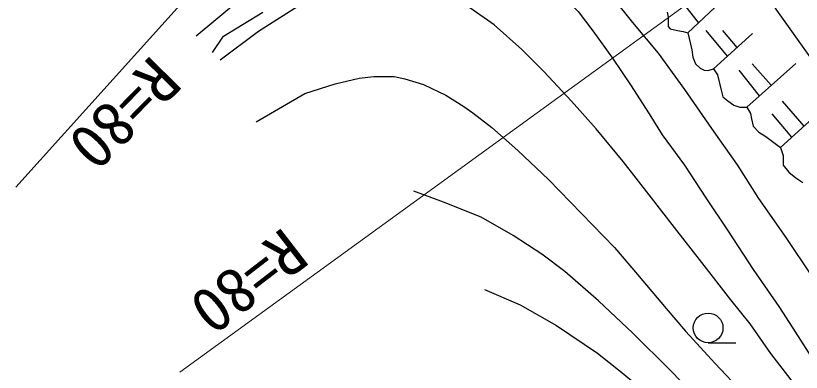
# Model space of a CAD drawing. Units: millimetres at full size, sheet at 1:1000; details may follow other scales. Extents: x 40000 to 680000, y 20000 to 380000.
# Drawn here: x 437861 to 469559, y 274879 to 289272 of the extents above; entities that cross this region are included whole.
import ezdxf
from ezdxf.enums import TextEntityAlignment as Align

# ---------------------------------------------------------------- set-up
doc = ezdxf.new("R2010")
doc.units = ezdxf.units.MM
doc.header["$LTSCALE"] = 1000
doc.layers.add('M-BGD', color=7, linetype='Continuous', lineweight=25)
doc.layers.add('M-STR-HTXT', color=7, linetype='Continuous', lineweight=13)
doc.styles.add('ＭＳ ゴシック', font='')
doc.styles.get('ＭＳ ゴシック').set_extended_font_data('MS Gothic')

msp = doc.modelspace()

# ---------------------------------------------------------------- linework, layer by layer
at = {"layer": 'M-BGD'}
for p, q in [((470974, 286104), (467380, 291193)), ((464977, 288581), (466744, 290238)), ((446810, 289832), (445146, 288443)), ((465415, 288992), (464613, 290027)), ((446244, 288443), (447827, 289415)), ((466582, 287645), (465727, 288677)), ((466016, 287134), (467587, 288553)), ((466966, 287992), (466387, 288681)), ((445802, 287781), (446244, 288443)), ((467357, 285584), (469336, 287343)), ((468347, 286464), (467576, 287324)), ((467874, 286043), (467059, 287068)), ((468718, 283948), (470626, 285684)), ((469672, 284816), (468796, 285820)), ((469176, 284365), (468387, 285311)), ((465800, 276069), (466923, 276069))]:
    msp.add_line(p, q, dxfattribs=at)
for points in [[(443467, 290339), (445377, 292113), (446496, 292986), (447642, 293969), (449223, 294952), (451101, 296249), (452618, 297158), (453961, 297856), (455182, 297783), (455902, 297072), (456930, 295930), (458003, 294117), (458992, 292978), (460102, 291908), (460985, 291025), (461983, 289971), (462754, 288992), (463783, 287753), (464852, 286298), (465930, 284714), (466967, 283251), (467827, 281892), (468929, 280324), (469998, 278727)], [(453210, 293231), (454248, 293152), (454955, 293111), (455885, 292889), (456957, 292391), (458438, 291495), (459496, 290538), (460551, 289444), (461146, 288664), (461939, 287563), (462664, 286475), (463417, 285317), (463951, 284470), (464841, 283237), (465703, 281917), (466585, 280611), (467612, 279023), (468659, 277531), (469219, 276656), (470239, 275061)], [(470158, 273043), (469145, 274571), (468336, 275632), (467492, 276831), (466717, 277808), (465543, 279310), (464439, 280725), (463426, 282035), (462373, 283383), (461276, 284708), (460281, 285820), (459177, 287019), (458283, 287911), (457161, 288908), (456183, 289591), (454515, 290315), (452912, 290539), (451756, 290442), (450422, 290038), (449245, 289648), (447663, 288639), (446113, 287477)], [(464151, 289418), (464189, 289210), (464189, 288838), (464271, 288740), (464566, 288668), (464796, 288630), (464977, 288581), (465137, 287888), (465186, 287595), (465296, 287329), (465474, 287160), (465643, 287067), (465803, 287058), (466016, 287134), (466172, 286889), (466256, 286555), (466323, 286267), (466394, 286001), (466589, 285837), (466838, 285655), (467073, 285579), (467357, 285584), (467505, 285330), (467553, 285103), (467611, 284815), (467842, 284575), (468126, 284393), (468401, 284194), (468718, 283948), (468833, 283633), (468829, 283233), (469051, 282953), (469335, 282722), (469628, 282536)], [(447566, 284988), (449530, 286128), (450751, 286526), (451720, 286748), (452311, 286818), (453128, 286816), (453560, 286726), (454318, 286490), (455222, 286067), (455947, 285603), (456305, 285350), (457071, 284764), (458125, 283828), (459365, 282661), (460693, 281293), (462023, 279914), (462952, 278822), (464110, 277452), (464883, 276540), (466090, 275234), (467206, 274053), (468324, 272838), (469685, 271387)], [(469867, 269379), (468229, 271064), (467080, 272176), (465703, 273481), (464256, 274981), (462761, 276459), (461378, 277770), (460012, 278945), (459088, 279644), (457939, 280403), (456637, 281144), (455124, 281743), (453921, 282195)], [(456774, 278221), (458220, 277607), (459685, 276766), (461341, 275652), (462246, 274929), (463168, 274170), (464870, 272812), (466997, 271037), (468579, 269564), (470572, 267562), (472662, 265471), (475051, 263056), (477313, 260702), (479187, 258702), (481205, 256457), (482372, 255065), (483884, 253409)]]:
    msp.add_lwpolyline(points, dxfattribs=at)
msp.add_circle((465800, 276669), 600, dxfattribs=at)
at = {"layer": 'M-STR-HTXT'}
for p, q in [((437861, 282352), (457403, 304024)), ((444487, 274885), (468119, 292049))]:
    msp.add_line(p, q, dxfattribs=at)

# ---------------------------------------------------------------- texts
at = {"layer": 'M-STR-HTXT', "style": 'ＭＳ ゴシック'}
for rotation, p in [(225.458, (442262, 285316)), (217.621, (447266, 278533))]:
    msp.add_text('R=80', height=1833, rotation=rotation, dxfattribs=at).set_placement(p, align=Align.MIDDLE_CENTER)

doc.saveas('drawing.dxf')
